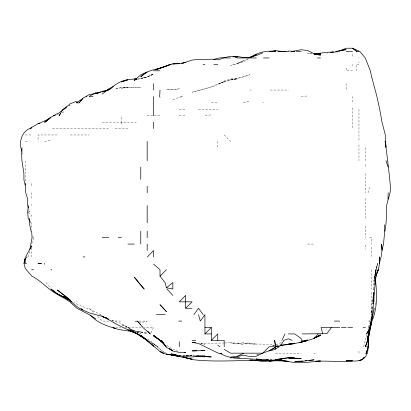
<?xml version="1.0" encoding="UTF-8"?>
<svg xmlns="http://www.w3.org/2000/svg" width="411" height="411" viewBox="0 0 411 411"><rect width="100%" height="100%" fill="white"/><g stroke="black" fill="none" stroke-linecap="round" stroke-linejoin="round"><path stroke-width="0.31" stroke-dasharray="2.06 1.54" d="M371.2 316.419L372.469 305.918L372.191 309.457M371.801 313.68L371.965 311.867M376.291 271.491L377.303 263.328L376.183 269.744L377.827 263.328L376.055 269.744M375.335 304.751L375.721 301.833M374 279.66L373.563 282.578L373.527 290.279M28.631 256.906L29.638 250.489M372.464 299.496L371.801 305.296L371.755 314.667M368.045 329.252L368.39 327.505M370.691 319.84L370.969 318.597M374.524 276.161L375.079 273.829M368.98 326.92L369.843 323.421M363.689 346.756L365.287 340.339M365.384 339.989L366.951 334.528M368.02 192.728L369.869 186.311M31.847 243.487L33.723 237.656L32.947 236.042M368.58 326.92L369.895 322.835M150.991 332.853L153.596 327.505L144.323 327.505M115.09 320.97L121.507 321.083M69.094 105.868L70.163 105.185L69.094 105.75M248.794 58.578C243.322 62.133 237.142 64.676 230.607 65.339L237.029 63.551L248.696 58.475M276.115 344.783L281.365 342.425M172.851 99.729L179.268 97.325L182.833 96.462L179.268 97.32M61.994 112.532L63.746 111.926L61.994 112.373M243.446 102.878L249.862 100.7M224.19 81.034L230.607 78.902L237.029 78.311M272.616 345.821L274.368 345.353M137.259 79.513L146.167 77.211L153.596 74.237L147.179 76.965L153.596 73.913L146.624 77.211L140.762 78.583L146.455 77.211L137.844 78.696M258.611 354.19L256.279 354.77L258.611 354.215M205.166 115.717L211.357 114.772M44.491 141.389L50.913 140.408M326.873 53.07L328.045 52.896M277.286 345.728L279.033 345.481M272.616 345.754L274.368 345.579M301.206 96.462L307.623 95.969M275.534 345.466L279.619 345.214M224.776 342.98L230.607 342.753L237.029 343.971L230.607 342.877L237.029 343.036L243.446 344.284L237.029 343.601L243.446 342.774L249.862 343.796L243.446 343.303L249.862 342.985L256.279 344.135L249.862 343.925L269.118 344.248L274.368 345.245M271.984 359.548L265.614 359.25L272.051 359.502M358.479 57.956L358.967 57.956M352.546 70.79L346.129 70.79L346.129 67.574M249.862 90.045L251.219 90.045M270.227 90.045L288.368 90.045M211.357 102.878L217.773 102.878M179.268 109.3L185.685 109.3M198.518 109.3L217.773 109.3M147.179 115.717L153.596 115.717M154.238 115.717L160.013 115.717M179.268 115.717L185.685 115.717M102.252 122.134L136.216 122.134M52.546 128.551L108.674 128.551M115.09 128.551L127.924 128.551M25.241 134.967L31.313 134.967M57.329 134.967L38.074 134.967L38.074 141.389M70.163 134.967L89.418 134.967M25.241 141.389L28.498 141.389M28.154 211.984L29.212 211.984L28.78 208.48M32.618 237.656L33.723 237.656M369.669 237.656L371.801 237.656L371.801 244.072M307.623 244.072L314.04 244.072M76.58 301.833L77.16 301.833M108.674 321.083L102.252 321.083L97.119 315.951M115.727 327.505L120.824 327.505M124.718 327.505L140.762 327.726M275.534 353.172L301.206 353.172M314.04 353.172L315.268 353.172M224.19 343L201.087 343.355M185.685 355.659L194.434 356.039L182.767 355.279M137.259 332.442L147.179 332.941M182.767 355.345L194.434 355.967L185.685 355.546L192.101 355.834M265.614 359.193L269.118 359.332M265.614 359.235L269.118 359.42L262.696 358.973M311.708 53.661L307.623 53.24L311.708 53.79M140.762 332.679L147.179 333.408L140.762 331.821L135.507 331.487L140.762 331.903L134.34 330.87L140.762 333.711L134.34 330.819L128.509 329.077L134.34 330.922L121.507 323.678L111.951 320.261M200.856 343.627L204.94 344.182L200.856 343.452M136.678 321.726L134.34 321.083L147.179 321.083L140.762 322.851L139.591 322.527M172.851 354.082L170.257 353.172L172.332 353.989M178.102 351.318L172.851 349.186L166.429 345.163M166.429 353.265L166.244 353.172C158.944 349.674 154.182 342.805 147.179 338.854M100.407 314.667L102.252 315.843C93.436 309.889 82.894 307.423 73.636 302.378M262.696 102.411L263.487 102.878M153.596 344.084L158.065 346.756L149.275 341.361C155.075 344.356 159.442 349.216 164.796 352.828M142.149 325.938L143.074 326.719M28.076 212.389L31.657 215.621L31.657 218.4M224.19 134.967L230.607 141.389M89.418 308.25L94.551 313.382M45.852 282.578L50.913 287.916M30.414 222.161L31.657 224.314L31.657 229.955M30.368 220.764L31.657 224.314M28.796 210.232L29.212 211.984M356.892 70.79L356.162 64.373L358.967 64.373L358.967 61.886M22.62 152.471L22.821 154.223M371.801 247.196L371.801 256.741M371.801 269.744L371.801 288.995M371.801 292.442L371.801 314.667M365.384 147.806L365.384 160.639M365.384 164.385L365.384 167.056M365.384 173.478L365.384 192.728M365.384 198.4L365.384 218.4M365.384 225.988L365.384 237.656M365.384 245.084L365.384 249.313M358.967 109.3L358.967 141.389M358.967 144.8L358.967 160.639M358.967 351.277L358.967 353.172M352.546 54.185L352.546 56.543M352.546 64.373L352.546 65.806M352.546 96.462L352.546 102.878M352.546 107.79L352.546 128.551M346.129 83.628L346.129 90.045M217.773 141.389L217.773 147.806M121.507 117.233L121.507 122.021M121.507 122.134L121.507 124.168M31.657 183.578L31.657 186.311M31.657 192.667L31.657 199.145M31.657 204.257L31.657 205.567M31.657 247.92L31.657 256.906M25.241 160.932L25.241 182.181M374.287 282.578L374.21 285.789L374.478 280.245L374.293 282.578M217.773 84.347C209.985 89.321 200.614 89.398 192.101 92.239L211.357 86.536L224.19 81.671L217.773 84.347M243.446 60.813L237.029 63.587L243.446 60.833M224.19 81.645L219.022 83.628C229.143 80.047 239.726 78.26 249.862 74.71L242.603 77.211L230.607 79.862L237.029 79.04L230.607 79.842L224.19 81.645M121.507 87.486L115.09 89.13L121.507 87.533L140.762 87.363L127.924 87.122L121.507 88.211L127.924 87.62L121.507 87.486M179.268 88.858L172.851 89.588L166.429 89.346L172.851 89.531L179.268 88.858M113.498 321.083L111.89 320.41L113.498 321.083M127.924 327.433L121.507 324.68L127.924 327.495L134.34 331.677L127.924 327.433M373.758 290.161L373.697 288.995L373.743 290.161"/><path stroke-width="0.62" d="M368.153 337.128L368.174 346.756L366.186 353.172L368.42 346.756L368.235 340.339L368.703 333.922L370.219 327.505L372.407 314.667L371.801 319.321M387.994 199.145L388.174 192.728M368.39 337.128C367.84 343.704 369.417 351.102 365.384 356.805C360.791 362.785 352.612 360.632 346.129 360.817L352.546 360.873C340.303 362.127 328.04 360.745 315.792 361.212L320.457 361.002C311.913 361.706 303.375 363.083 294.785 362.62C286.354 360.992 277.682 360.396 269.118 361.099L274.368 360.653L262.696 361.557L254.481 360.185M160.013 90.045L159.684 96.462L160.013 97.392M367.835 336.84L367.645 340.339L365.384 346.756L367.696 340.339L368.359 334.503M368.313 336.84L368.097 340.339L368.96 333.922L368.035 339.173M22.091 147.806L21.572 154.223L21.937 160.639L23.889 173.478L23.946 179.895L25.241 185.042L25.698 192.728L27.717 199.145L27.696 205.567L28.246 207.899M370.676 323.421L369.438 333.922L368.107 339.753M28.421 205.567L27.629 211.984L28.231 218.4L29.787 221.087M375.043 281.412L375.207 280.245M375.449 278.494L375.613 277.327M369.504 331.004L369.088 333.922L370.547 327.505L371.801 318.921L367.321 340.339L368.323 334.503M370.547 327.505L371.801 319.907L370.984 324.002M370.152 326.92C372.412 316.557 373.856 306.067 373.306 295.417L373.029 301.833L375.351 282.578L374.704 276.161L375.222 282.578L376.024 276.161L378.218 269.744L375.798 275.576M373.003 303.58L373.311 301.833L372.952 303.58M25.241 257.646L24.105 263.328L25.241 258.617L27.023 256.906M374.293 308.25L371.801 319.676M29.9 249.323L32.068 237.656L31.657 231.234M370.969 323.421L371.518 321.083L370.301 327.505L371.539 321.083L368.194 333.922L370.162 327.505L366.612 333.922L370.239 327.505L368.759 327.505M370.552 326.344L371.801 321.7M372.012 321.083C377.504 307.926 377 293.541 375.459 279.66M30.645 248.177L31.657 245.865L25.657 256.906M375.798 275.617L378.382 269.744L379.528 263.328L379.512 256.906L379.384 263.328L381.115 256.906L382.025 250.489L381.634 244.072L381.999 250.489L383.489 244.072L384.634 232.595C386.124 225.814 386.361 218.909 386.561 211.984C385.081 203.106 391.277 195.276 390.45 186.311C388.873 171.31 387.316 156.319 385.138 141.389L385.605 144.888M281.951 340.339L285.018 333.922M193.874 314.667L198.518 308.25L203.168 314.667M60.515 113.739L59.081 115.717L62.904 109.3L63.746 109.3L65.349 108.268M331.394 327.505L326.873 333.675L302.106 333.922M76.58 102.878L79.056 102.878L83.001 98.018L86.968 96.148M79.056 102.878L80.237 101.563M81.029 100.685L83.001 98.486L76.58 102.503L77.751 102.118M318.181 333.922L314.04 338.428C303.647 342.086 292.899 344.197 281.951 345.225L288.368 344.182M147.39 256.906L153.596 250.489L153.596 256.906M166.429 287.782L172.851 282.578L172.851 288.995L166.429 287.782L165.063 282.578L160.013 276.161L166.429 269.744M185.685 308.25L192.101 301.833L179.268 301.833L185.685 295.417L185.685 308.25L192.101 308.25M198.518 314.667L200.306 321.083L204.94 314.667L204.94 333.922L211.357 327.505L211.357 340.339L224.19 340.339L224.19 346.756M211.357 340.339L217.773 333.922L217.773 340.339M134.34 80.52L140.762 74.838L147.179 71.966L140.762 76.775C147.41 69.212 157.886 69.844 166.429 66.043L155.928 69.675C163.696 67.563 170.894 62.554 179.268 63.695L172.851 63.9L179.268 63.602L185.685 62.349L183.352 63.083M63.746 109.3L70.163 103.752L76.58 101.358M102.252 94.047L108.674 88.884L113.482 86.608M107.199 90.045L108.674 90.045C114.227 85.272 120.361 80.484 127.924 79.749L121.507 81.953L127.924 79.662L136.678 78.784M57.329 114.15L63.253 109.67M237.029 356.635L243.446 355.191L249.862 356.507L256.279 356.224L262.696 353.172L269.118 350.747C275.606 350.367 281.098 346.062 283.903 340.339L288.368 338.736L292.144 340.339M135.841 79.529L136.842 78.866M108.674 90.045L111.345 88.298M47.702 120.11L44.491 122.134L50.913 117.341L45.138 122.134L50.913 117.15L55.043 115.157M134.34 80.284L136.842 78.748M31.231 128.032L30.378 128.551L31.657 127.415L38.074 123.716L39.882 123.243M86.099 96.462L89.418 94.463L94.669 93.718M57.329 113.57L53.569 115.717L55.182 115.157M269.118 350.937L275.534 347.326L275.534 349.232M314.04 338.387L320.457 334.857L314.04 338.243L320.457 335.453L314.626 337.847M269.118 350.747L275.534 347.326M63.746 108.571L66.957 106.881M89.418 96.174L95.835 92.814L101.085 92.136M31.657 127.775C21.716 130.677 18.248 142.329 21.947 151.305M250.397 57.35L256.279 54.483L250.397 57.427C257.831 52.485 266.724 50.168 275.534 51.539M243.446 353.409L237.029 356.286L230.607 357.087M262.696 52.906L256.279 55.577L249.862 57.134L249.862 57.437L243.446 57.571L237.029 56.358L232.945 56.944M49.746 118.558L38.074 123.778L39.882 123.285M95.835 92.814L95.835 93.78L102.252 91.257L106.922 90.584M166.429 65.888L170.95 64.373L155.348 69.629M303.426 341.315L301.206 342.096L307.038 340.498L301.206 341.983M181.6 63.577L192.101 60.078L198.518 59.364L204.94 59.79L211.357 59.127L217.773 59.826L224.19 57.956L230.607 57.956M108.052 90.045L102.252 91.879L106.336 90.893M95.835 93.78L98.753 92.963M307.623 340.339L301.206 342.142L307.623 340.591M335.643 51.539L339.712 50.517L346.129 49.669L339.712 50.743L346.129 48.241L352.546 48.215L359.99 51.539L365.384 58.151L370.321 70.79L371.765 77.211M213.689 59.354L219.659 57.956L224.19 57.448M299.455 342.373L300.621 342.111M224.19 57.679L230.607 56.292L237.029 57.103L237.029 56.358M330.377 52.377L333.295 51.796M307.623 339.923L305.46 340.339L301.206 340.339L301.206 338.669L294.785 333.922L288.368 333.922M331.543 52.372L339.712 51.596M280.199 345.317L281.951 345.07L280.199 345.178M202.602 356.532L211.357 356.943L198.518 356.167L192.101 357.025L185.685 356.599L166.429 354.112L172.266 354.739M136.678 78.948L134.34 79.236L136.678 78.958M288.954 344.11L291.286 343.827M293.038 343.617L294.785 343.406M273.279 51.272L271.019 51.539L275.534 50.625L281.951 51.539L288.368 51.539M274.404 51.139L275.534 51.005L269.698 51.37M302.953 361.038L294.785 361.433L301.206 361.428L314.04 359.846L308.789 360.406M305.291 360.766L306.457 360.632M287.787 357.801L275.534 359.594L288.368 357.822L301.206 358.49L288.368 358.017L294.785 358.099L288.954 357.776M314.04 53.898L320.457 53.492L314.04 54.062L326.873 52.269L333.295 52.105M277.908 359.599L281.951 359.497L269.118 360.504L256.279 358.998L261.53 359.594L230.607 357.714L231.891 357.745M235.102 57.16L237.029 57.103M196.597 350.788L192.101 350.886L204.94 350.634L201.087 350.701M279.382 51.175L286.133 51.539M195.312 356.198L198.518 356.183M278.103 359.604L281.951 359.594L279.691 359.594M38.074 263.328L41.383 263.328L38.084 263.328M277.949 51.539L281.294 51.539M296.11 51.539L301.206 51.539M346.129 51.539L352.546 51.539M356.938 51.539L352.546 48.215L356.938 51.539L358.967 51.539M237.029 57.956L256.279 57.956M263.466 57.956L269.118 57.956M317.39 57.956L320.457 57.956M203.008 64.373L204.94 64.373M213.864 64.373L217.773 64.373M153.596 70.79L160.013 70.79M89.418 96.462L92.922 96.462M102.252 237.656L108.674 237.656M118.281 237.656L121.507 237.656M127.924 244.072L134.34 244.072M83.001 256.906L84.923 256.906M26.545 263.328L25.241 263.328L25.241 258.617L23.966 263.328L25.241 268.47L31.899 276.161C41.413 280.913 47.974 289.478 57.329 294.368M31.657 269.744L33.666 269.744M50.913 269.744L51.837 269.744M156.411 314.667L165.258 314.667M178.8 321.083L181.703 321.083M334.349 321.083L339.712 321.083M368.795 321.083L370.876 321.083M204.94 327.505L211.357 327.505M339.712 327.505L321.068 327.505L322.727 333.922M341.371 327.505L346.129 327.505M347.865 327.505L352.546 327.505M363.165 327.505L365.384 327.505M204.94 333.922L211.357 333.922M162.977 342.774L153.596 335.248L159.026 339.445M192.101 340.339L195.698 340.339M366.34 346.756L367.552 346.756M365.425 353.172L367.151 353.172M260.774 360.242L269.118 360.683C243.487 359.543 217.738 362.687 192.143 359.594L182.767 356.969M176.057 355.078C170.534 355.068 164.739 354.683 160.013 351.513L163.45 353.172L160.013 351.575L140.762 335.093L153.596 346.149L147.179 340.339L137.541 333.922L145.037 338.674M272.323 360.242L281.951 360.606L288.368 361.331L281.951 360.581L272.966 360.236M239.592 357.909L233.176 357.776M253.073 360.159L249.862 360.103L253.073 360.195M195.312 356.286L204.94 356.799L196.771 356.116M254.352 360.236L256.279 360.293M269.734 51.426L272.817 51.539M176.35 355.196L166.429 354.323M279.033 51.406L281.951 51.539M288.368 51.067L294.785 51.39L291.445 51.539L301.206 49.731L307.623 50.502L314.04 53.749L320.457 55.095L315.206 54.252M179.268 355.325L180.434 355.381M174.598 354.909L176.35 355.022M195.605 356.121L204.94 356.024L196.186 356.147M173.432 354.909L176.35 355.119M198.518 356.224L201.436 356.44M275.534 346.473L275.534 346.756L274.671 340.339L275.534 346.473L278.93 346.756L269.071 346.756L262.696 353.172L230.607 353.172L224.19 349.381M193.268 342.471L192.101 342.342L198.518 343.504L217.773 352.967L221.904 353.953M194.434 342.594L195.605 342.723M184.518 352.453L185.685 352.597L179.268 352.366L172.851 351.066L169.394 348.744M172.851 355.366L179.268 356.383L169.347 354.498L192.101 359.152L183.352 356.979M132.594 331.405L136.406 333.347C129.126 329.797 120.253 331.055 112.963 327.505L115.09 328.384C106.033 325.764 96.708 322.414 90.343 315.083M169.933 354.431L172.851 355.15L170.514 354.467M221.195 353.547L219.993 353.172L224.19 355.505L230.607 357.493M105.463 317.59C115.342 324.043 125.966 329.149 136.853 333.67M127.924 329.725L137.038 333.922L148.659 341.546M129.676 330.11L131.428 330.886M130.066 330.316L134.34 332.288M58.948 295.417L63.746 297.99M136.473 333.342L134.34 332.18L140.762 335.802L148.304 341.135M105.463 317.595L108.674 319.347L102.252 316.434L89.418 312.91L83.001 310.115L81.137 308.872M81.137 308.825L83.001 309.986C75.444 307.161 70.846 300.025 63.746 296.418L70.163 300.451L63.746 297.215L70.163 300.544L71.889 301.833L70.594 300.795M169.64 348.8L172.851 350.845L166.429 347.357L161.395 340.339L163.717 343.303M95.835 318.874L89.218 314.667L76.872 308.25L70.163 302.162M63.746 294.898L64.512 295.417M63.746 297.805L69.711 301.833M217.773 345.173L219.993 346.756M63.253 294.528L57.329 290.058L70.163 300.056L64.984 295.802M161.143 341.079L160.182 340.339L161.143 341.115M57.329 293.983L59.179 295.417M160.013 340.498L160.013 340.205L163.963 343.647M153.596 264.134L160.013 269.744L160.013 276.161M160.013 340.339L165.972 346.144M166.003 346.144L160.465 340.339L166.003 346.298M166.958 288.995L172.851 295.417M147.96 331.374L150.298 333.922L142.828 327.505L137.433 321.083L139.098 322.923M139.93 323.842L140.762 324.762M385.944 160.639L388.102 167.056M371.801 77.381L376.892 96.462L379.723 109.3L382.004 122.134L385.333 134.967L385.975 147.164M31.03 231.234L29.762 224.817L29.51 218.4M385.759 146.054L385.914 147.22M373.882 292.498L373.856 301.833L373.84 292.498M375.335 280.245L375.423 282.578L375.413 280.651M384.634 224.817L384.634 231.234M179.268 341.731L179.268 346.756M153.596 83.628L153.596 90.045M153.596 96.462L153.596 115.717M153.596 122.134L153.596 128.551M147.179 141.389L147.179 160.639M147.179 186.311L147.179 192.728M147.179 205.567L147.179 222.921M147.179 231.234L147.179 237.656M147.179 244.072L147.179 250.489M140.762 167.056L140.762 179.371M140.762 231.234L140.762 244.072M44.491 263.328L44.491 264.263M25.241 183.327L25.241 185.042M364.228 357.251L362.312 359.594L358.967 360.627L362.302 359.594L364.228 357.251M294.785 343.642L288.368 344.115L294.785 343.663M266.549 360.19L262.696 360.221L266.549 360.211M275.534 360.272L269.118 360.334L275.534 360.283M281.951 360.581L275.534 360.606L281.951 360.606M320.457 54.422L315.206 54.16L320.457 54.422M107.502 318.571L102.252 316.434L107.502 318.582M63.746 297.066L57.329 293.937L50.913 288.995L57.329 293.731L63.746 297.066M159.478 339.851L153.596 336.054L159.478 339.861M163.388 308.25L160.013 304.7L166.429 311.661L163.388 308.25M144.133 288.995L138.466 282.578L134.34 277.086L144.133 288.995M376.024 276.161L375.387 269.744L376.003 276.161"/></g></svg>
